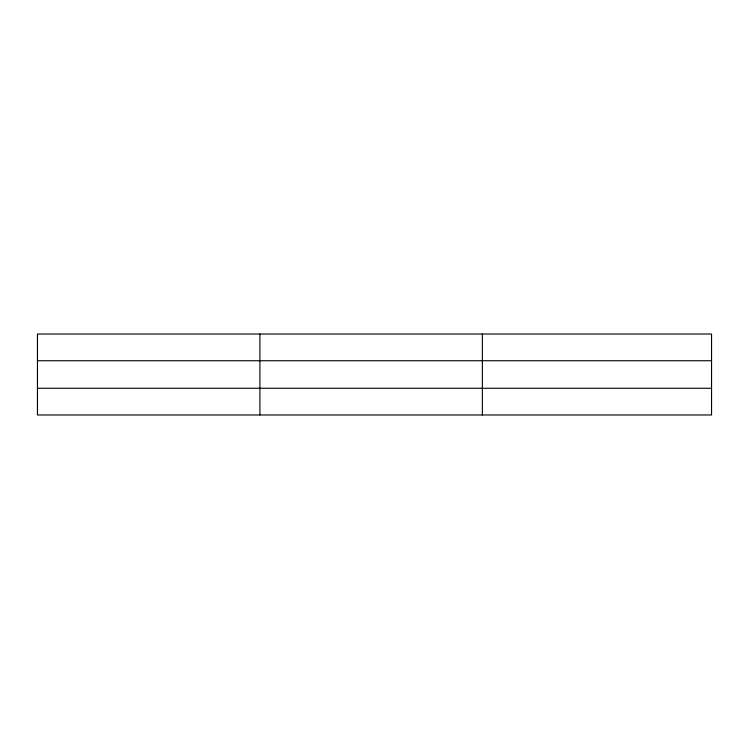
<?xml version="1.0" encoding="UTF-8"?>
<svg xmlns="http://www.w3.org/2000/svg" width="749" height="749" viewBox="0 0 749 749"><rect width="100%" height="100%" fill="white"/><g stroke="black" fill="none" stroke-linecap="round" stroke-linejoin="round"><path stroke-width="1.12" d="M259.903 334.026L259.903 414.974M482.356 334.026L482.356 414.974M711.55 388.263L711.55 414.974L37.45 414.974L37.45 334.026L711.55 334.026L711.55 388.263L37.45 388.263M37.45 360.737L711.55 360.737"/></g></svg>
